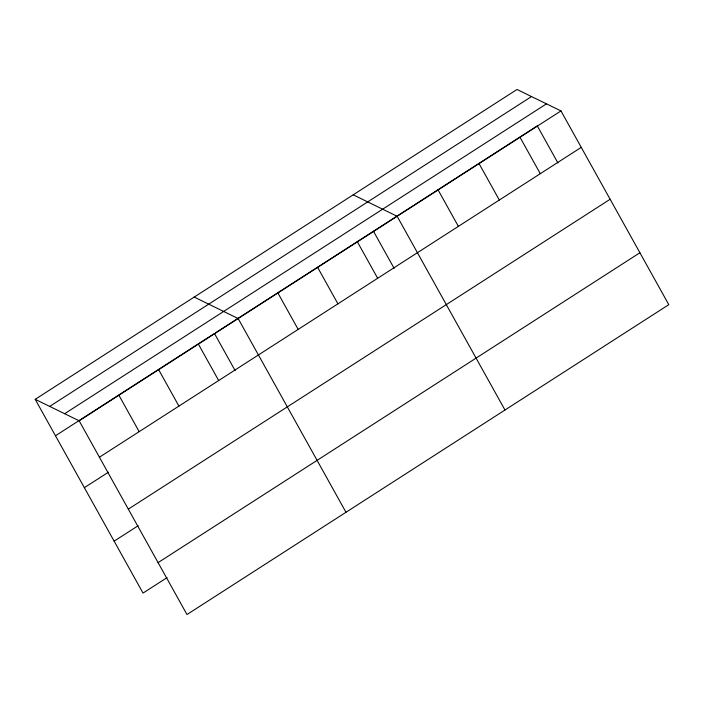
<?xml version="1.0" encoding="UTF-8"?>
<svg xmlns="http://www.w3.org/2000/svg" width="704" height="704" viewBox="0 0 704 704"><rect width="100%" height="100%" fill="white"/><g stroke="black" fill="none" stroke-linecap="round" stroke-linejoin="round"><path stroke-width="1.06" d="M35.2 399.335L517.018 89.47L560.965 110.924L668.8 304.665L186.982 614.53L79.147 420.79L35.2 399.335L143.035 593.076L167.068 577.614M49.702 406.41L531.52 96.545M64.645 413.706L546.462 103.84M55.475 435.758L214.474 333.502L235.11 370.586M215.398 332.913L332.798 257.409M333.722 256.81L413.521 205.498M414.427 204.908L455.382 178.57M456.289 177.989L537.293 125.893L557.929 162.976M79.147 420.79L560.965 110.924M99.422 457.222L581.24 147.356M84.374 487.67L108.407 472.217M128.322 509.133L610.13 199.267M114.145 541.156L138.178 525.703M158.092 562.619L639.901 252.754M353.197 194.823L397.144 216.278L504.979 410.027M194.198 297.079L238.146 318.534L345.981 512.274M520.01 137.262L540.285 173.694M479.054 163.601L499.33 200.033M438.099 189.939L458.374 226.371M373.472 231.246L394.108 268.33M357.394 241.842L377.67 278.274M317.645 267.406L337.92 303.838M277.895 292.97L298.17 329.402M198.396 344.098L218.671 380.53M158.646 369.662L178.922 406.094M118.897 395.226L139.172 431.658"/></g></svg>
